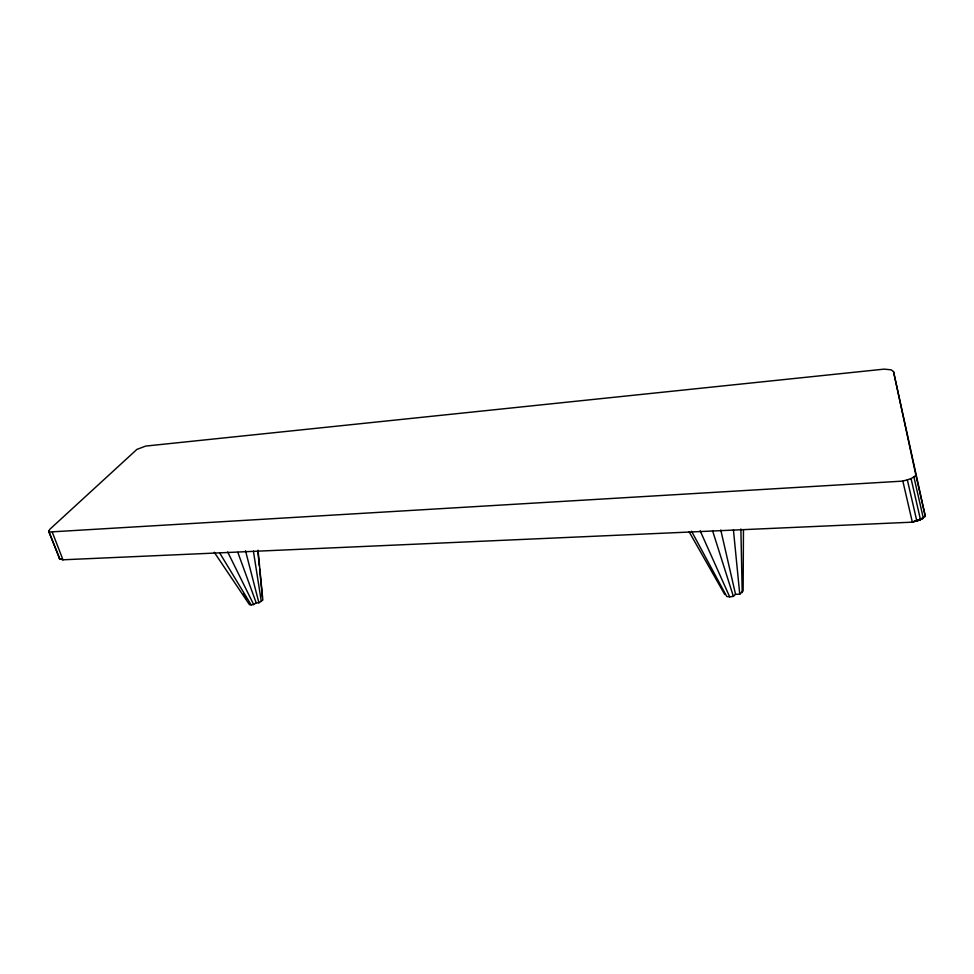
<?xml version="1.0" encoding="UTF-8"?>
<svg xmlns="http://www.w3.org/2000/svg" width="974" height="974" viewBox="0 0 974 974"><rect width="100%" height="100%" fill="white"/><g stroke="black" fill="none" stroke-linecap="round" stroke-linejoin="round"><path stroke-width="1.46" d="M743.466 530.1L743.125 590.926L739.753 594.213L735.54 594.298L733.385 596.392L729.672 596.831L726.762 596.502L691.552 531.22M60.011 558.759L62.969 559.794L912.346 522.161L920.503 519.763L925.3 516.366L893.511 371.581L891.161 369.828L884.161 369.134L145.686 446.08L136.896 449.404L49.893 529.223L48.7 531.22L59.901 559.344L48.7 531.22M49.309 532.011L902.849 481.107L911.08 478.672L915.925 475.361L893.511 371.581M214.231 552.234L249.417 604.623L251.146 604.866L253.666 604.562L256.186 602.845L258.914 602.796L262.834 600.13L258.049 550.261M907.378 479.999L916.838 521.09L923.048 517.62M902.849 481.107L912.346 522.161L916.23 520.42M916.838 521.09L923.328 518.18L913.929 477.126M912.346 522.161L923.328 518.18M59.268 558.504L62.969 559.794L52.365 532.388M243.537 594.116L246.763 599.18M219.71 552.976L251.146 604.866M689.081 531.731L724.741 594.481M227.697 552.002L253.666 604.562M700.136 530.757L729.672 596.831M237.814 552.319L256.186 602.845M712.53 530.647L733.385 596.392M245.509 550.76L258.914 602.796M911.08 478.672L920.503 519.763M720.772 530.002L735.54 594.298M915.925 475.361L925.3 516.366M253.398 551.101L261.3 601.457M257.818 551.041L259.303 565.87M259.595 568.828L262.408 597.013M733.398 529.649L739.753 594.213M740.873 528.955L742.212 592.557"/></g></svg>
